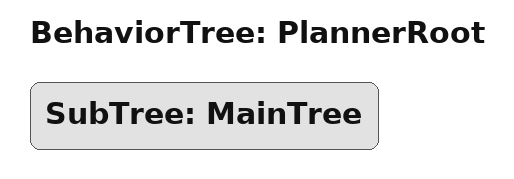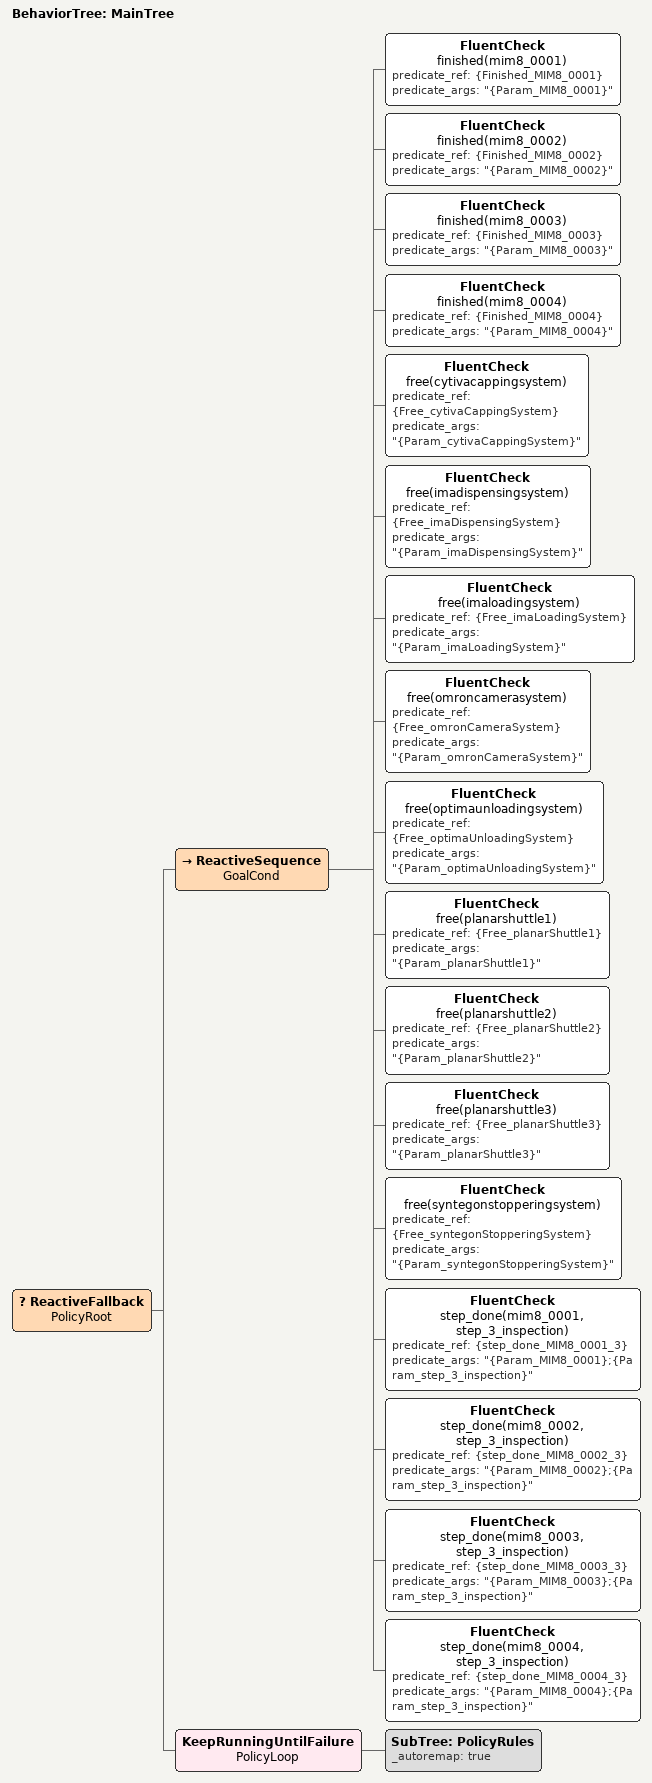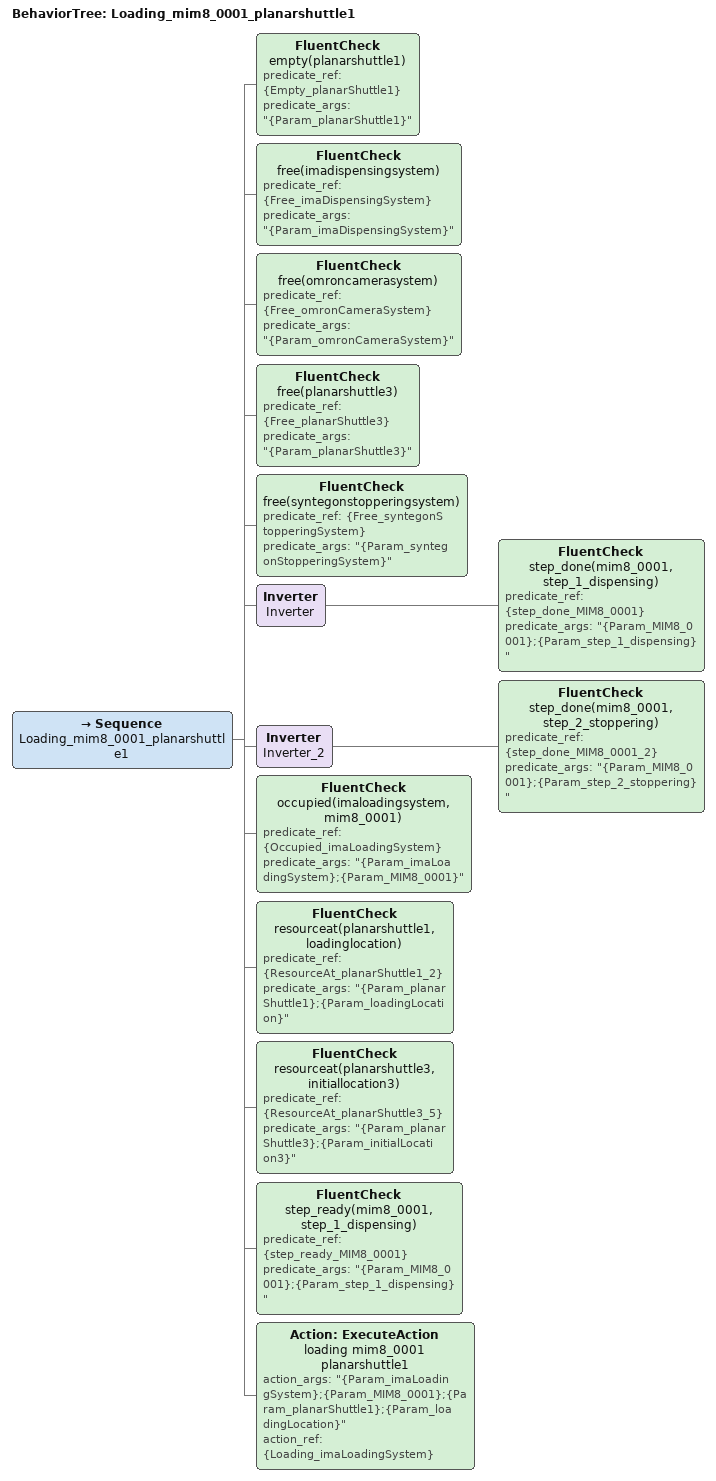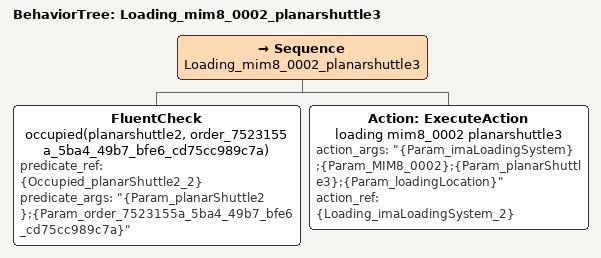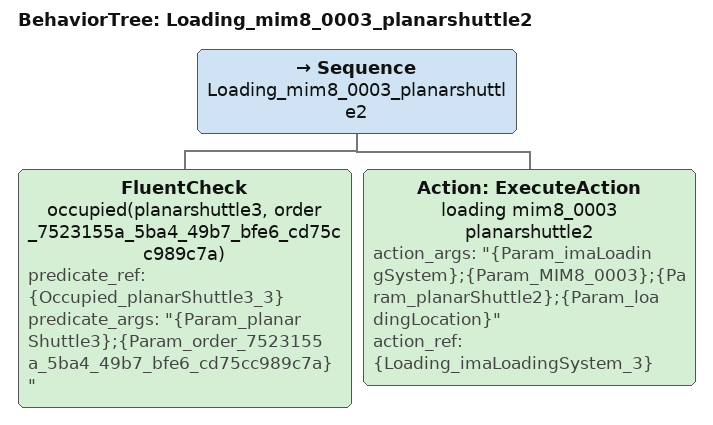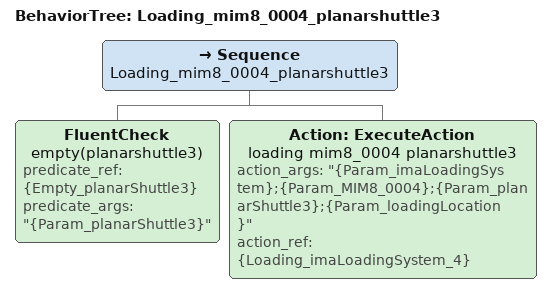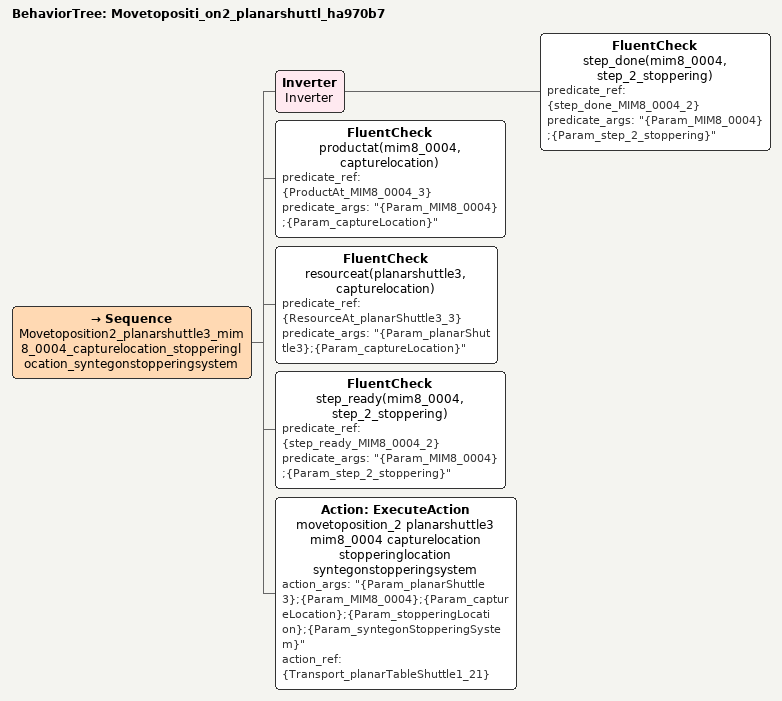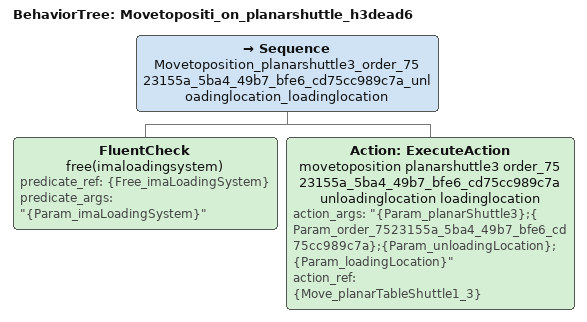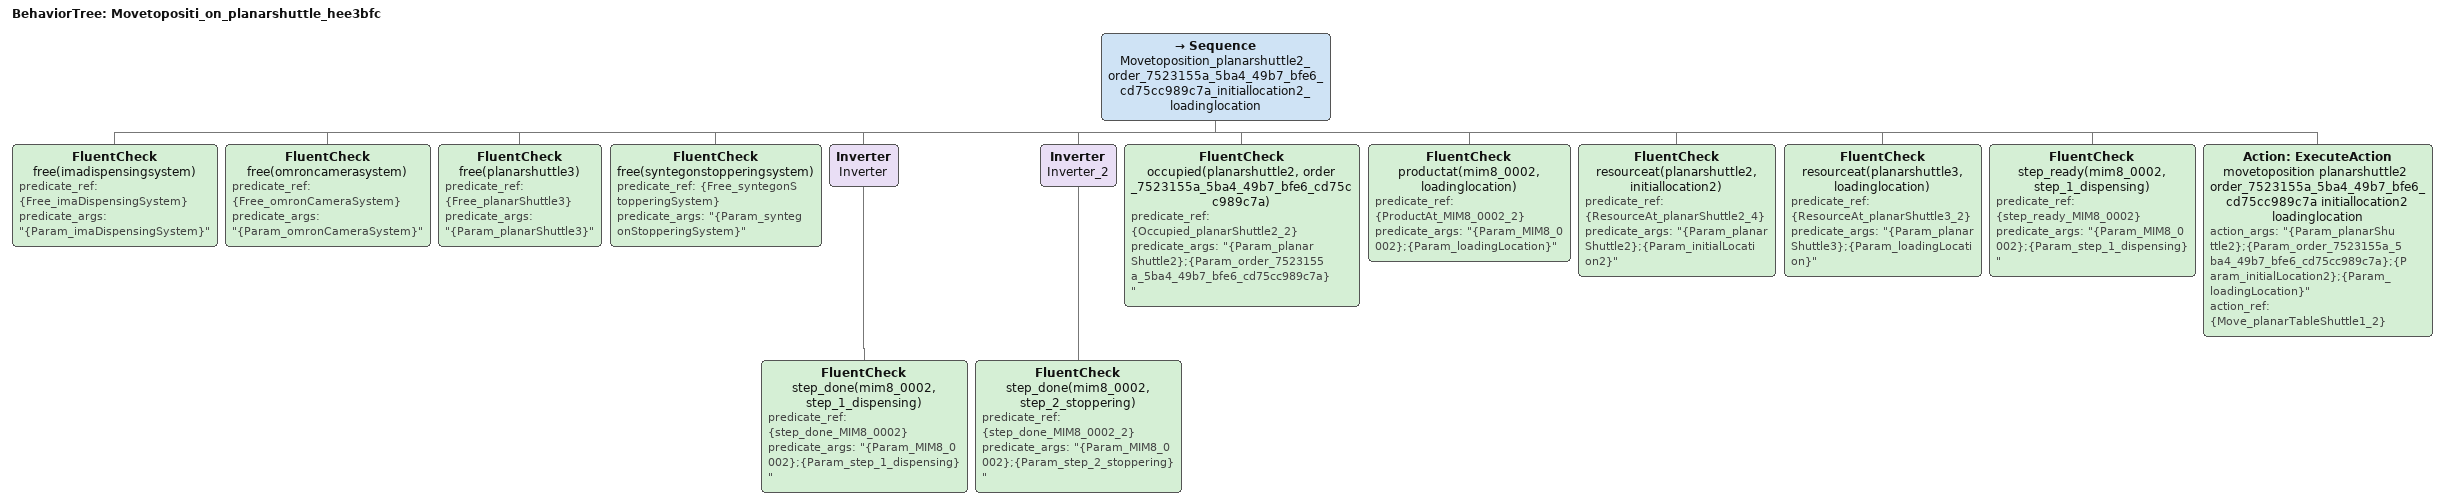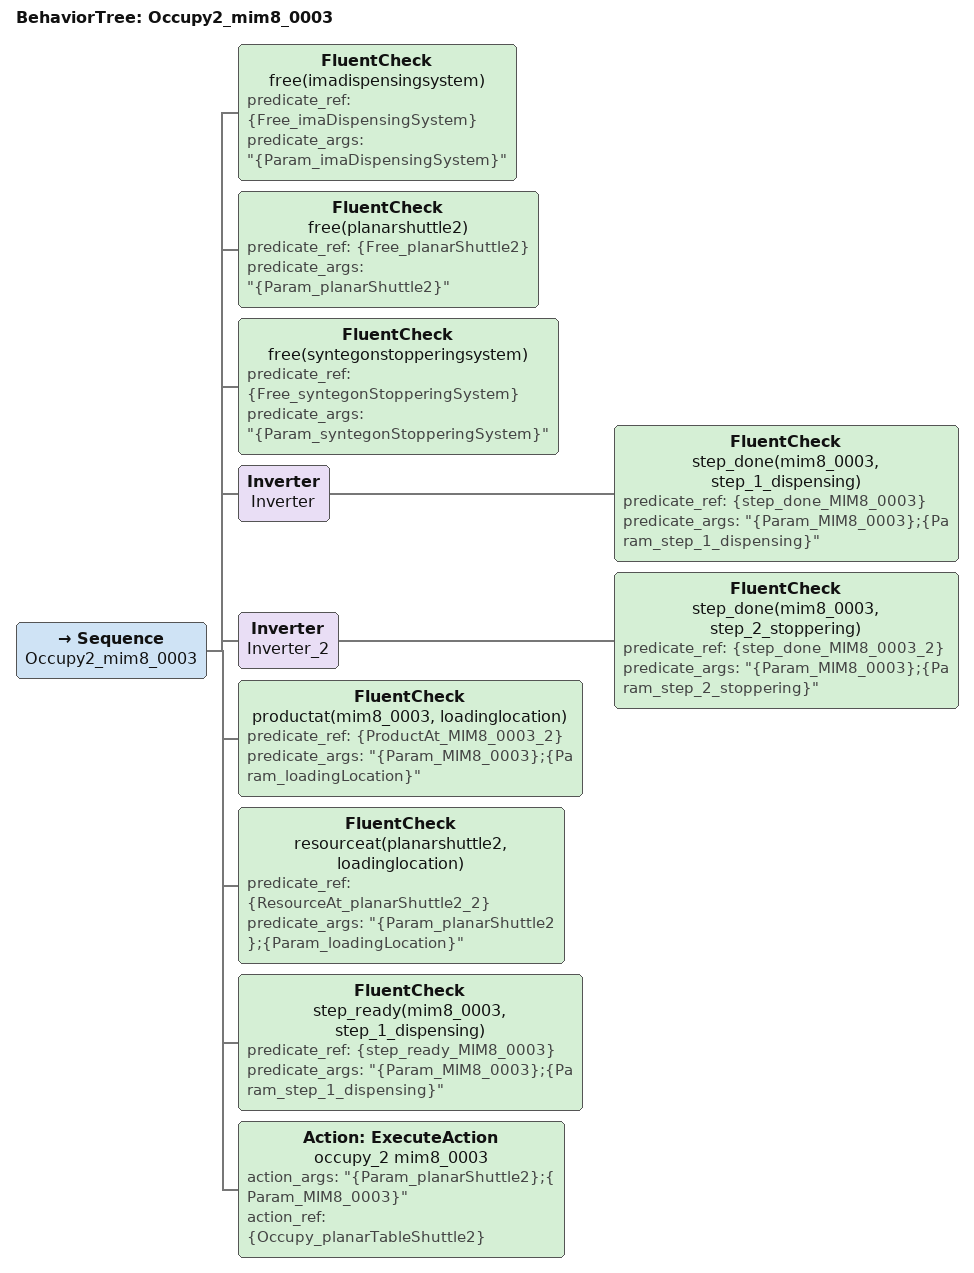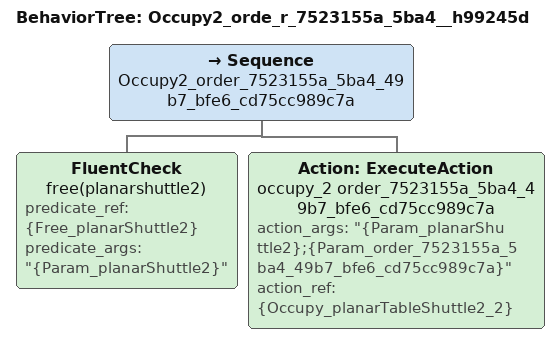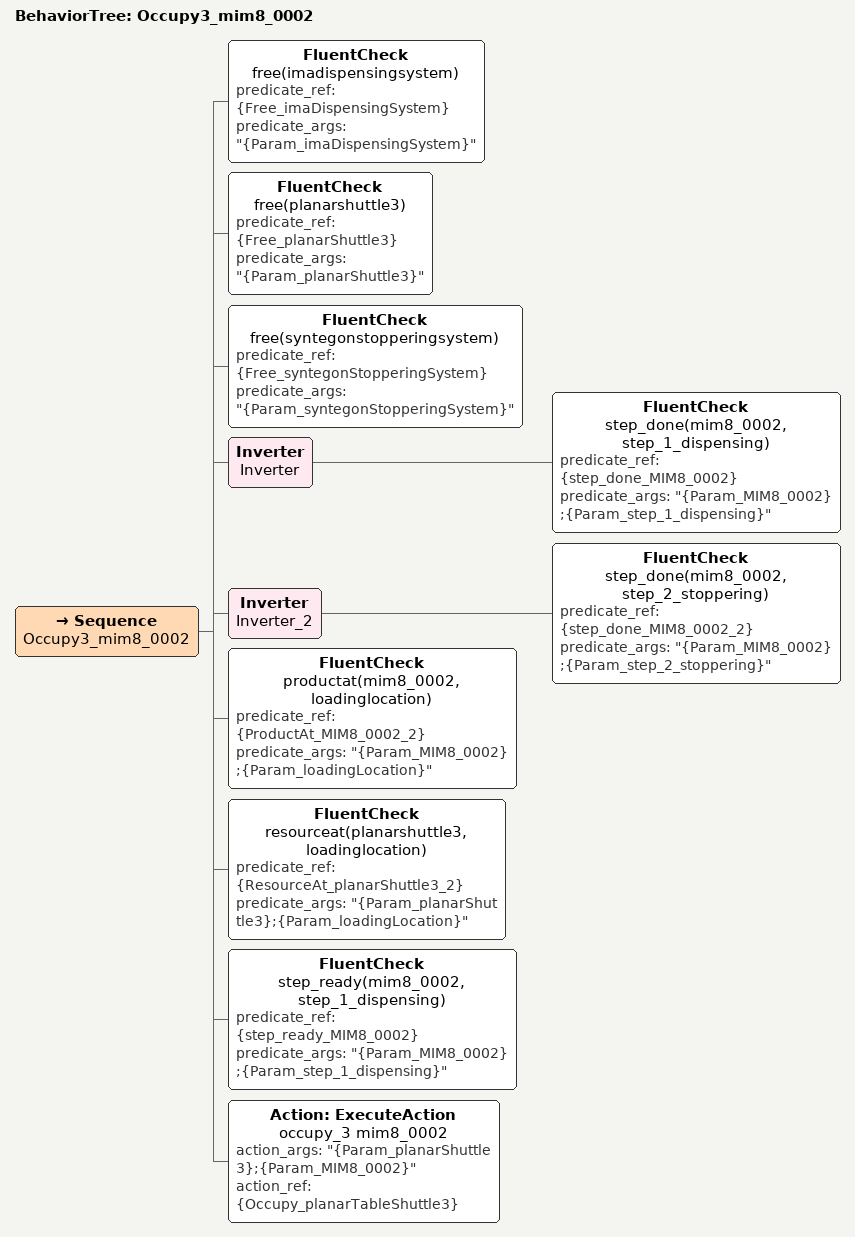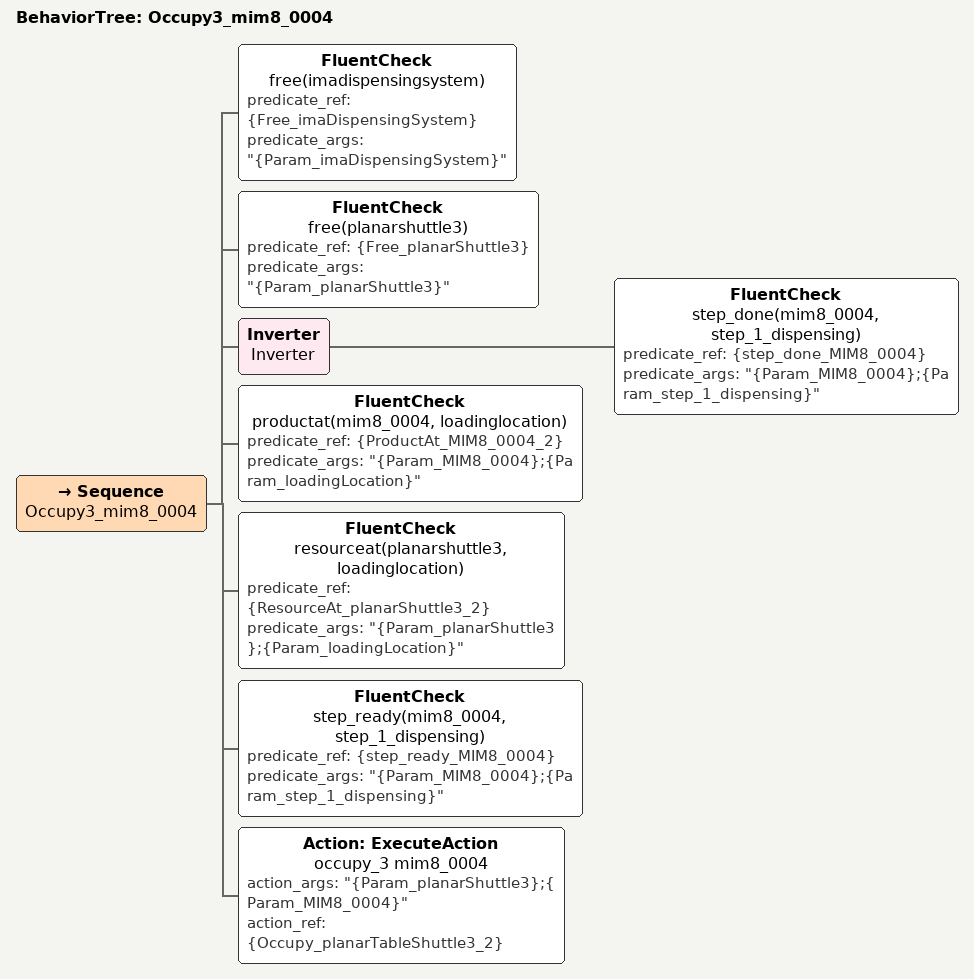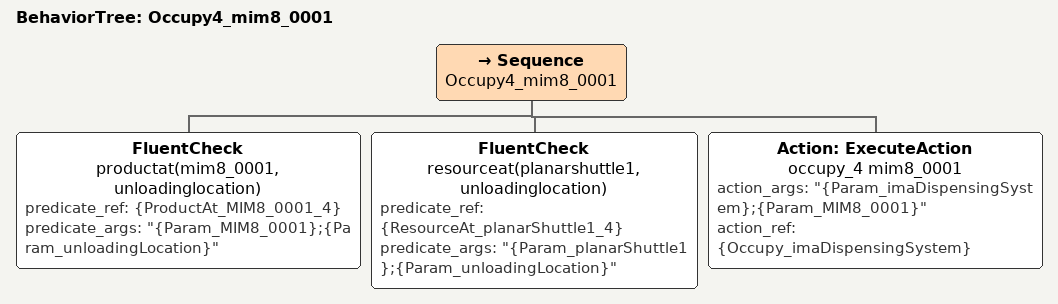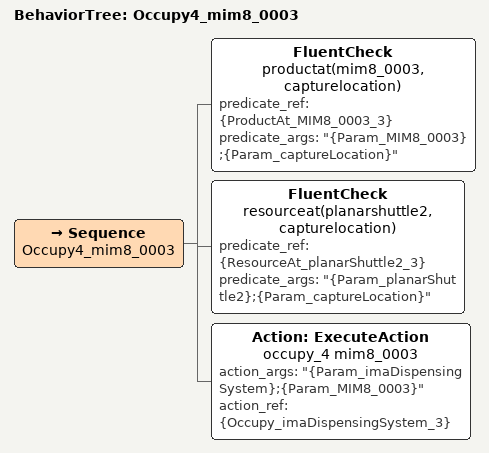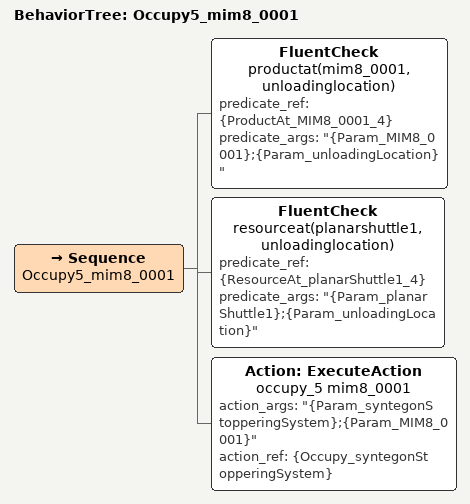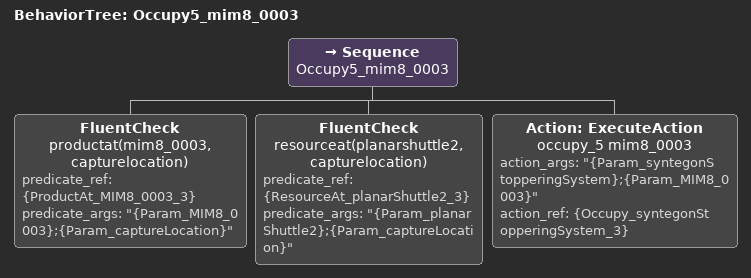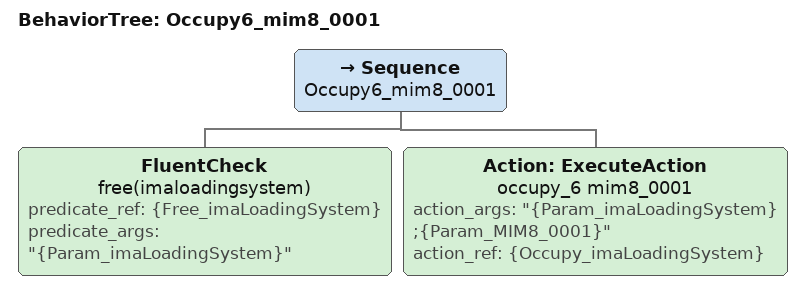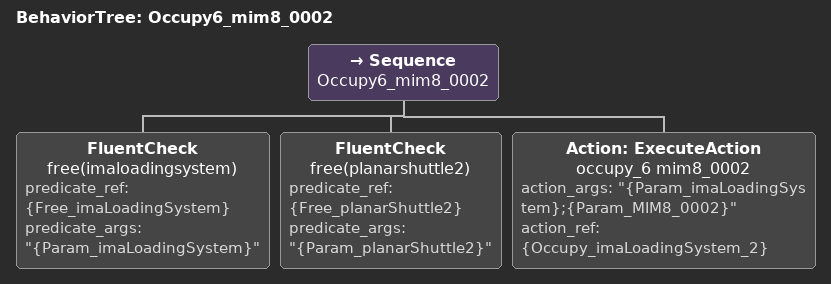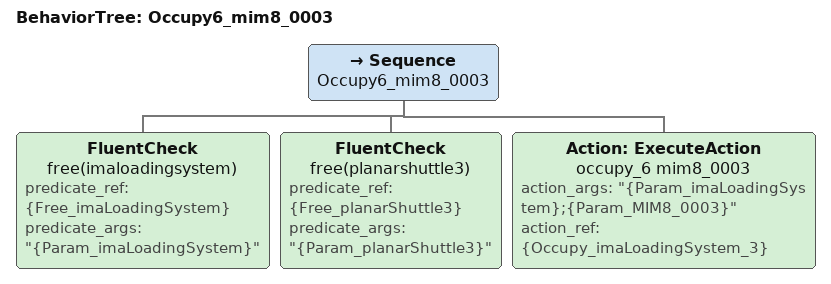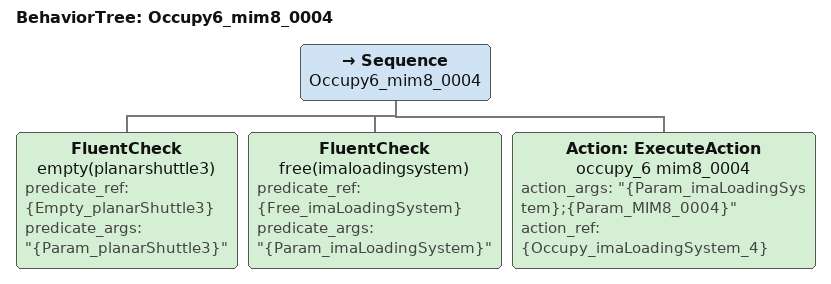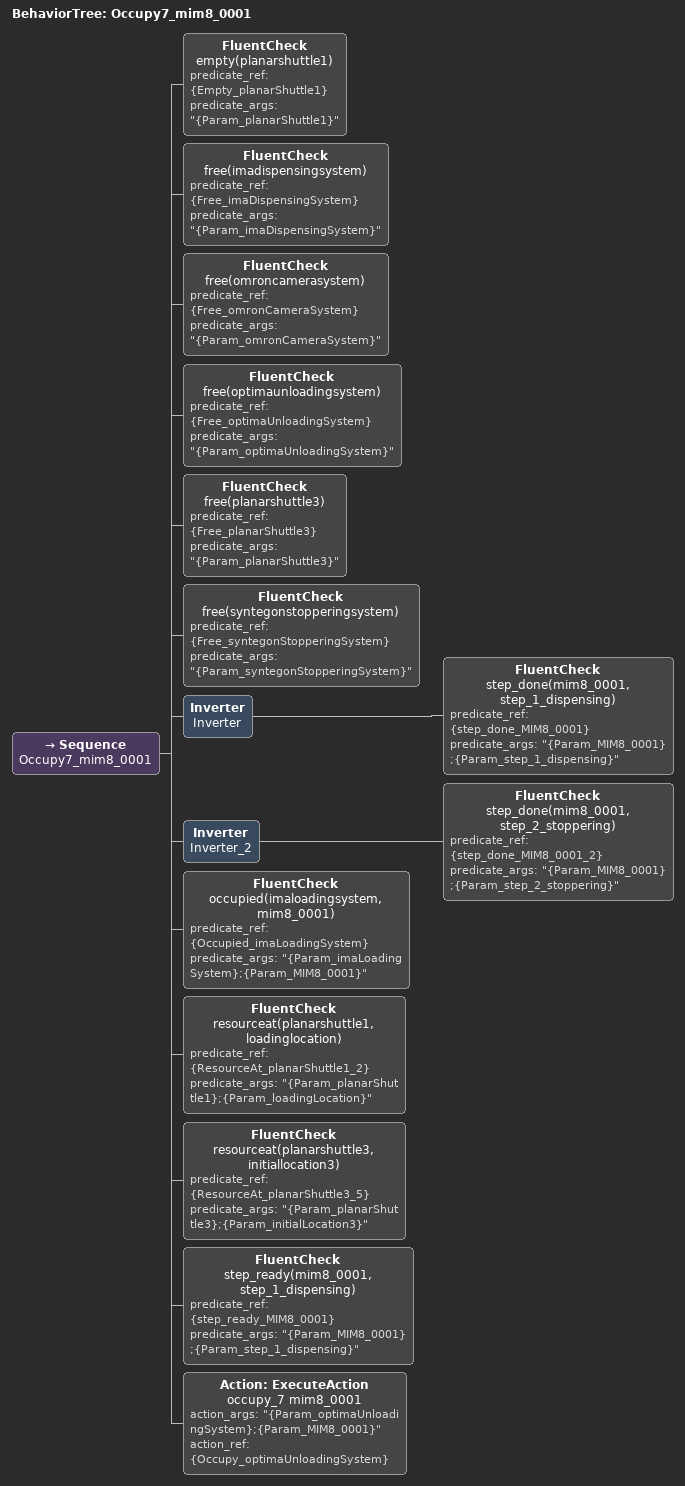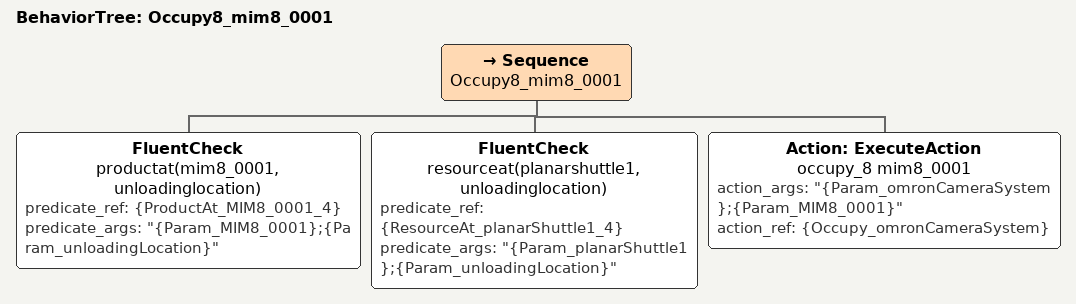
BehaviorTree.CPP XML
<BehaviorTree ID="PlannerRoot">
  <SubTree ID="MainTree"/>
</BehaviorTree>

<BehaviorTree ID="MainTree">
  <ReactiveFallback name="PolicyRoot">
    <ReactiveSequence name="GoalCond">
      <FluentCheck name="finished(mim8_0001)" predicate_ref="{Finished_MIM8_0001}" predicate_args="&quot;{Param_MIM8_0001}&quot;"/>
      <FluentCheck name="finished(mim8_0002)" predicate_ref="{Finished_MIM8_0002}" predicate_args="&quot;{Param_MIM8_0002}&quot;"/>
      <FluentCheck name="finished(mim8_0003)" predicate_ref="{Finished_MIM8_0003}" predicate_args="&quot;{Param_MIM8_0003}&quot;"/>
      <FluentCheck name="finished(mim8_0004)" predicate_ref="{Finished_MIM8_0004}" predicate_args="&quot;{Param_MIM8_0004}&quot;"/>
      <FluentCheck name="free(cytivacappingsystem)" predicate_ref="{Free_cytivaCappingSystem}" predicate_args="&quot;{Param_cytivaCappingSystem}&quot;"/>
      <FluentCheck name="free(imadispensingsystem)" predicate_ref="{Free_imaDispensingSystem}" predicate_args="&quot;{Param_imaDispensingSystem}&quot;"/>
      <FluentCheck name="free(imaloadingsystem)" predicate_ref="{Free_imaLoadingSystem}" predicate_args="&quot;{Param_imaLoadingSystem}&quot;"/>
      <FluentCheck name="free(omroncamerasystem)" predicate_ref="{Free_omronCameraSystem}" predicate_args="&quot;{Param_omronCameraSystem}&quot;"/>
      <FluentCheck name="free(optimaunloadingsystem)" predicate_ref="{Free_optimaUnloadingSystem}" predicate_args="&quot;{Param_optimaUnloadingSystem}&quot;"/>
      <FluentCheck name="free(planarshuttle1)" predicate_ref="{Free_planarShuttle1}" predicate_args="&quot;{Param_planarShuttle1}&quot;"/>
      <FluentCheck name="free(planarshuttle2)" predicate_ref="{Free_planarShuttle2}" predicate_args="&quot;{Param_planarShuttle2}&quot;"/>
      <FluentCheck name="free(planarshuttle3)" predicate_ref="{Free_planarShuttle3}" predicate_args="&quot;{Param_planarShuttle3}&quot;"/>
      <FluentCheck name="free(syntegonstopperingsystem)" predicate_ref="{Free_syntegonStopperingSystem}" predicate_args="&quot;{Param_syntegonStopperingSystem}&quot;"/>
      <FluentCheck name="step_done(mim8_0001, step_3_inspection)" predicate_ref="{step_done_MIM8_0001_3}" predicate_args="&quot;{Param_MIM8_0001};{Param_step_3_inspection}&quot;"/>
      <FluentCheck name="step_done(mim8_0002, step_3_inspection)" predicate_ref="{step_done_MIM8_0002_3}" predicate_args="&quot;{Param_MIM8_0002};{Param_step_3_inspection}&quot;"/>
      <FluentCheck name="step_done(mim8_0003, step_3_inspection)" predicate_ref="{step_done_MIM8_0003_3}" predicate_args="&quot;{Param_MIM8_0003};{Param_step_3_inspection}&quot;"/>
      <FluentCheck name="step_done(mim8_0004, step_3_inspection)" predicate_ref="{step_done_MIM8_0004_3}" predicate_args="&quot;{Param_MIM8_0004};{Param_step_3_inspection}&quot;"/>
    </ReactiveSequence>
    <KeepRunningUntilFailure name="PolicyLoop">
      <SubTree ID="PolicyRules" _autoremap="true"/>
    </KeepRunningUntilFailure>
  </ReactiveFallback>
</BehaviorTree>

<BehaviorTree ID="Loading_mim8_0001_planarshuttle1">
  <Sequence name="Loading_mim8_0001_planarshuttle1">
    <FluentCheck name="empty(planarshuttle1)" predicate_ref="{Empty_planarShuttle1}" predicate_args="&quot;{Param_planarShuttle1}&quot;"/>
    <FluentCheck name="free(imadispensingsystem)" predicate_ref="{Free_imaDispensingSystem}" predicate_args="&quot;{Param_imaDispensingSystem}&quot;"/>
    <FluentCheck name="free(omroncamerasystem)" predicate_ref="{Free_omronCameraSystem}" predicate_args="&quot;{Param_omronCameraSystem}&quot;"/>
    <FluentCheck name="free(planarshuttle3)" predicate_ref="{Free_planarShuttle3}" predicate_args="&quot;{Param_planarShuttle3}&quot;"/>
    <FluentCheck name="free(syntegonstopperingsystem)" predicate_ref="{Free_syntegonStopperingSystem}" predicate_args="&quot;{Param_syntegonStopperingSystem}&quot;"/>
    <Inverter name="Inverter">
      <FluentCheck name="step_done(mim8_0001, step_1_dispensing)" predicate_ref="{step_done_MIM8_0001}" predicate_args="&quot;{Param_MIM8_0001};{Param_step_1_dispensing}&quot;"/>
    </Inverter>
    <Inverter name="Inverter_2">
      <FluentCheck name="step_done(mim8_0001, step_2_stoppering)" predicate_ref="{step_done_MIM8_0001_2}" predicate_args="&quot;{Param_MIM8_0001};{Param_step_2_stoppering}&quot;"/>
    </Inverter>
    <FluentCheck name="occupied(imaloadingsystem, mim8_0001)" predicate_ref="{Occupied_imaLoadingSystem}" predicate_args="&quot;{Param_imaLoadingSystem};{Param_MIM8_0001}&quot;"/>
    <FluentCheck name="resourceat(planarshuttle1, loadinglocation)" predicate_ref="{ResourceAt_planarShuttle1_2}" predicate_args="&quot;{Param_planarShuttle1};{Param_loadingLocation}&quot;"/>
    <FluentCheck name="resourceat(planarshuttle3, initiallocation3)" predicate_ref="{ResourceAt_planarShuttle3_5}" predicate_args="&quot;{Param_planarShuttle3};{Param_initialLocation3}&quot;"/>
    <FluentCheck name="step_ready(mim8_0001, step_1_dispensing)" predicate_ref="{step_ready_MIM8_0001}" predicate_args="&quot;{Param_MIM8_0001};{Param_step_1_dispensing}&quot;"/>
    <Action ID="ExecuteAction" name="loading mim8_0001 planarshuttle1" action_args="&quot;{Param_imaLoadingSystem};{Param_MIM8_0001};{Param_planarShuttle1};{Param_loadingLocation}&quot;" action_ref="{Loading_imaLoadingSystem}"/>
  </Sequence>
</BehaviorTree>

<BehaviorTree ID="Loading_mim8_0002_planarshuttle3">
  <Sequence name="Loading_mim8_0002_planarshuttle3">
    <FluentCheck name="occupied(planarshuttle2, order_7523155a_5ba4_49b7_bfe6_cd75cc989c7a)" predicate_ref="{Occupied_planarShuttle2_2}" predicate_args="&quot;{Param_planarShuttle2};{Param_order_7523155a_5ba4_49b7_bfe6_cd75cc989c7a}&quot;"/>
    <Action ID="ExecuteAction" name="loading mim8_0002 planarshuttle3" action_args="&quot;{Param_imaLoadingSystem};{Param_MIM8_0002};{Param_planarShuttle3};{Param_loadingLocation}&quot;" action_ref="{Loading_imaLoadingSystem_2}"/>
  </Sequence>
</BehaviorTree>

<BehaviorTree ID="Loading_mim8_0003_planarshuttle2">
  <Sequence name="Loading_mim8_0003_planarshuttle2">
    <FluentCheck name="occupied(planarshuttle3, order_7523155a_5ba4_49b7_bfe6_cd75cc989c7a)" predicate_ref="{Occupied_planarShuttle3_3}" predicate_args="&quot;{Param_planarShuttle3};{Param_order_7523155a_5ba4_49b7_bfe6_cd75cc989c7a}&quot;"/>
    <Action ID="ExecuteAction" name="loading mim8_0003 planarshuttle2" action_args="&quot;{Param_imaLoadingSystem};{Param_MIM8_0003};{Param_planarShuttle2};{Param_loadingLocation}&quot;" action_ref="{Loading_imaLoadingSystem_3}"/>
  </Sequence>
</BehaviorTree>

<BehaviorTree ID="Loading_mim8_0004_planarshuttle3">
  <Sequence name="Loading_mim8_0004_planarshuttle3">
    <FluentCheck name="empty(planarshuttle3)" predicate_ref="{Empty_planarShuttle3}" predicate_args="&quot;{Param_planarShuttle3}&quot;"/>
    <Action ID="ExecuteAction" name="loading mim8_0004 planarshuttle3" action_args="&quot;{Param_imaLoadingSystem};{Param_MIM8_0004};{Param_planarShuttle3};{Param_loadingLocation}&quot;" action_ref="{Loading_imaLoadingSystem_4}"/>
  </Sequence>
</BehaviorTree>

<BehaviorTree ID="Movetopositi_on2_planarshuttl_ha970b7">
  <Sequence name="Movetoposition2_planarshuttle3_mim8_0004_capturelocation_stopperinglocation_syntegonstopperingsystem">
    <Inverter name="Inverter">
      <FluentCheck name="step_done(mim8_0004, step_2_stoppering)" predicate_ref="{step_done_MIM8_0004_2}" predicate_args="&quot;{Param_MIM8_0004};{Param_step_2_stoppering}&quot;"/>
    </Inverter>
    <FluentCheck name="productat(mim8_0004, capturelocation)" predicate_ref="{ProductAt_MIM8_0004_3}" predicate_args="&quot;{Param_MIM8_0004};{Param_captureLocation}&quot;"/>
    <FluentCheck name="resourceat(planarshuttle3, capturelocation)" predicate_ref="{ResourceAt_planarShuttle3_3}" predicate_args="&quot;{Param_planarShuttle3};{Param_captureLocation}&quot;"/>
    <FluentCheck name="step_ready(mim8_0004, step_2_stoppering)" predicate_ref="{step_ready_MIM8_0004_2}" predicate_args="&quot;{Param_MIM8_0004};{Param_step_2_stoppering}&quot;"/>
    <Action ID="ExecuteAction" name="movetoposition_2 planarshuttle3 mim8_0004 capturelocation stopperinglocation syntegonstopperingsystem" action_args="&quot;{Param_planarShuttle3};{Param_MIM8_0004};{Param_captureLocation};{Param_stopperingLocation};{Param_syntegonStopperingSystem}&quot;" action_ref="{Transport_planarTableShuttle1_21}"/>
  </Sequence>
</BehaviorTree>

<BehaviorTree ID="Movetopositi_on_planarshuttle_h3dead6">
  <Sequence name="Movetoposition_planarshuttle3_order_7523155a_5ba4_49b7_bfe6_cd75cc989c7a_unloadinglocation_loadinglocation">
    <FluentCheck name="free(imaloadingsystem)" predicate_ref="{Free_imaLoadingSystem}" predicate_args="&quot;{Param_imaLoadingSystem}&quot;"/>
    <Action ID="ExecuteAction" name="movetoposition planarshuttle3 order_7523155a_5ba4_49b7_bfe6_cd75cc989c7a unloadinglocation loadinglocation" action_args="&quot;{Param_planarShuttle3};{Param_order_7523155a_5ba4_49b7_bfe6_cd75cc989c7a};{Param_unloadingLocation};{Param_loadingLocation}&quot;" action_ref="{Move_planarTableShuttle1_3}"/>
  </Sequence>
</BehaviorTree>

<BehaviorTree ID="Movetopositi_on_planarshuttle_hee3bfc">
  <Sequence name="Movetoposition_planarshuttle2_order_7523155a_5ba4_49b7_bfe6_cd75cc989c7a_initiallocation2_loadinglocation">
    <FluentCheck name="free(imadispensingsystem)" predicate_ref="{Free_imaDispensingSystem}" predicate_args="&quot;{Param_imaDispensingSystem}&quot;"/>
    <FluentCheck name="free(omroncamerasystem)" predicate_ref="{Free_omronCameraSystem}" predicate_args="&quot;{Param_omronCameraSystem}&quot;"/>
    <FluentCheck name="free(planarshuttle3)" predicate_ref="{Free_planarShuttle3}" predicate_args="&quot;{Param_planarShuttle3}&quot;"/>
    <FluentCheck name="free(syntegonstopperingsystem)" predicate_ref="{Free_syntegonStopperingSystem}" predicate_args="&quot;{Param_syntegonStopperingSystem}&quot;"/>
    <Inverter name="Inverter">
      <FluentCheck name="step_done(mim8_0002, step_1_dispensing)" predicate_ref="{step_done_MIM8_0002}" predicate_args="&quot;{Param_MIM8_0002};{Param_step_1_dispensing}&quot;"/>
    </Inverter>
    <Inverter name="Inverter_2">
      <FluentCheck name="step_done(mim8_0002, step_2_stoppering)" predicate_ref="{step_done_MIM8_0002_2}" predicate_args="&quot;{Param_MIM8_0002};{Param_step_2_stoppering}&quot;"/>
    </Inverter>
    <FluentCheck name="occupied(planarshuttle2, order_7523155a_5ba4_49b7_bfe6_cd75cc989c7a)" predicate_ref="{Occupied_planarShuttle2_2}" predicate_args="&quot;{Param_planarShuttle2};{Param_order_7523155a_5ba4_49b7_bfe6_cd75cc989c7a}&quot;"/>
    <FluentCheck name="productat(mim8_0002, loadinglocation)" predicate_ref="{ProductAt_MIM8_0002_2}" predicate_args="&quot;{Param_MIM8_0002};{Param_loadingLocation}&quot;"/>
    <FluentCheck name="resourceat(planarshuttle2, initiallocation2)" predicate_ref="{ResourceAt_planarShuttle2_4}" predicate_args="&quot;{Param_planarShuttle2};{Param_initialLocation2}&quot;"/>
    <FluentCheck name="resourceat(planarshuttle3, loadinglocation)" predicate_ref="{ResourceAt_planarShuttle3_2}" predicate_args="&quot;{Param_planarShuttle3};{Param_loadingLocation}&quot;"/>
    <FluentCheck name="step_ready(mim8_0002, step_1_dispensing)" predicate_ref="{step_ready_MIM8_0002}" predicate_args="&quot;{Param_MIM8_0002};{Param_step_1_dispensing}&quot;"/>
    <Action ID="ExecuteAction" name="movetoposition planarshuttle2 order_7523155a_5ba4_49b7_bfe6_cd75cc989c7a initiallocation2 loadinglocation" action_args="&quot;{Param_planarShuttle2};{Param_order_7523155a_5ba4_49b7_bfe6_cd75cc989c7a};{Param_initialLocation2};{Param_loadingLocation}&quot;" action_ref="{Move_planarTableShuttle1_2}"/>
  </Sequence>
</BehaviorTree>

<BehaviorTree ID="Occupy2_mim8_0003">
  <Sequence name="Occupy2_mim8_0003">
    <FluentCheck name="free(imadispensingsystem)" predicate_ref="{Free_imaDispensingSystem}" predicate_args="&quot;{Param_imaDispensingSystem}&quot;"/>
    <FluentCheck name="free(planarshuttle2)" predicate_ref="{Free_planarShuttle2}" predicate_args="&quot;{Param_planarShuttle2}&quot;"/>
    <FluentCheck name="free(syntegonstopperingsystem)" predicate_ref="{Free_syntegonStopperingSystem}" predicate_args="&quot;{Param_syntegonStopperingSystem}&quot;"/>
    <Inverter name="Inverter">
      <FluentCheck name="step_done(mim8_0003, step_1_dispensing)" predicate_ref="{step_done_MIM8_0003}" predicate_args="&quot;{Param_MIM8_0003};{Param_step_1_dispensing}&quot;"/>
    </Inverter>
    <Inverter name="Inverter_2">
      <FluentCheck name="step_done(mim8_0003, step_2_stoppering)" predicate_ref="{step_done_MIM8_0003_2}" predicate_args="&quot;{Param_MIM8_0003};{Param_step_2_stoppering}&quot;"/>
    </Inverter>
    <FluentCheck name="productat(mim8_0003, loadinglocation)" predicate_ref="{ProductAt_MIM8_0003_2}" predicate_args="&quot;{Param_MIM8_0003};{Param_loadingLocation}&quot;"/>
    <FluentCheck name="resourceat(planarshuttle2, loadinglocation)" predicate_ref="{ResourceAt_planarShuttle2_2}" predicate_args="&quot;{Param_planarShuttle2};{Param_loadingLocation}&quot;"/>
    <FluentCheck name="step_ready(mim8_0003, step_1_dispensing)" predicate_ref="{step_ready_MIM8_0003}" predicate_args="&quot;{Param_MIM8_0003};{Param_step_1_dispensing}&quot;"/>
    <Action ID="ExecuteAction" name="occupy_2 mim8_0003" action_args="&quot;{Param_planarShuttle2};{Param_MIM8_0003}&quot;" action_ref="{Occupy_planarTableShuttle2}"/>
  </Sequence>
</BehaviorTree>

<BehaviorTree ID="Occupy2_orde_r_7523155a_5ba4__h99245d">
  <Sequence name="Occupy2_order_7523155a_5ba4_49b7_bfe6_cd75cc989c7a">
    <FluentCheck name="free(planarshuttle2)" predicate_ref="{Free_planarShuttle2}" predicate_args="&quot;{Param_planarShuttle2}&quot;"/>
    <Action ID="ExecuteAction" name="occupy_2 order_7523155a_5ba4_49b7_bfe6_cd75cc989c7a" action_args="&quot;{Param_planarShuttle2};{Param_order_7523155a_5ba4_49b7_bfe6_cd75cc989c7a}&quot;" action_ref="{Occupy_planarTableShuttle2_2}"/>
  </Sequence>
</BehaviorTree>

<BehaviorTree ID="Occupy3_mim8_0002">
  <Sequence name="Occupy3_mim8_0002">
    <FluentCheck name="free(imadispensingsystem)" predicate_ref="{Free_imaDispensingSystem}" predicate_args="&quot;{Param_imaDispensingSystem}&quot;"/>
    <FluentCheck name="free(planarshuttle3)" predicate_ref="{Free_planarShuttle3}" predicate_args="&quot;{Param_planarShuttle3}&quot;"/>
    <FluentCheck name="free(syntegonstopperingsystem)" predicate_ref="{Free_syntegonStopperingSystem}" predicate_args="&quot;{Param_syntegonStopperingSystem}&quot;"/>
    <Inverter name="Inverter">
      <FluentCheck name="step_done(mim8_0002, step_1_dispensing)" predicate_ref="{step_done_MIM8_0002}" predicate_args="&quot;{Param_MIM8_0002};{Param_step_1_dispensing}&quot;"/>
    </Inverter>
    <Inverter name="Inverter_2">
      <FluentCheck name="step_done(mim8_0002, step_2_stoppering)" predicate_ref="{step_done_MIM8_0002_2}" predicate_args="&quot;{Param_MIM8_0002};{Param_step_2_stoppering}&quot;"/>
    </Inverter>
    <FluentCheck name="productat(mim8_0002, loadinglocation)" predicate_ref="{ProductAt_MIM8_0002_2}" predicate_args="&quot;{Param_MIM8_0002};{Param_loadingLocation}&quot;"/>
    <FluentCheck name="resourceat(planarshuttle3, loadinglocation)" predicate_ref="{ResourceAt_planarShuttle3_2}" predicate_args="&quot;{Param_planarShuttle3};{Param_loadingLocation}&quot;"/>
    <FluentCheck name="step_ready(mim8_0002, step_1_dispensing)" predicate_ref="{step_ready_MIM8_0002}" predicate_args="&quot;{Param_MIM8_0002};{Param_step_1_dispensing}&quot;"/>
    <Action ID="ExecuteAction" name="occupy_3 mim8_0002" action_args="&quot;{Param_planarShuttle3};{Param_MIM8_0002}&quot;" action_ref="{Occupy_planarTableShuttle3}"/>
  </Sequence>
</BehaviorTree>

<BehaviorTree ID="Occupy3_mim8_0004">
  <Sequence name="Occupy3_mim8_0004">
    <FluentCheck name="free(imadispensingsystem)" predicate_ref="{Free_imaDispensingSystem}" predicate_args="&quot;{Param_imaDispensingSystem}&quot;"/>
    <FluentCheck name="free(planarshuttle3)" predicate_ref="{Free_planarShuttle3}" predicate_args="&quot;{Param_planarShuttle3}&quot;"/>
    <Inverter name="Inverter">
      <FluentCheck name="step_done(mim8_0004, step_1_dispensing)" predicate_ref="{step_done_MIM8_0004}" predicate_args="&quot;{Param_MIM8_0004};{Param_step_1_dispensing}&quot;"/>
    </Inverter>
    <FluentCheck name="productat(mim8_0004, loadinglocation)" predicate_ref="{ProductAt_MIM8_0004_2}" predicate_args="&quot;{Param_MIM8_0004};{Param_loadingLocation}&quot;"/>
    <FluentCheck name="resourceat(planarshuttle3, loadinglocation)" predicate_ref="{ResourceAt_planarShuttle3_2}" predicate_args="&quot;{Param_planarShuttle3};{Param_loadingLocation}&quot;"/>
    <FluentCheck name="step_ready(mim8_0004, step_1_dispensing)" predicate_ref="{step_ready_MIM8_0004}" predicate_args="&quot;{Param_MIM8_0004};{Param_step_1_dispensing}&quot;"/>
    <Action ID="ExecuteAction" name="occupy_3 mim8_0004" action_args="&quot;{Param_planarShuttle3};{Param_MIM8_0004}&quot;" action_ref="{Occupy_planarTableShuttle3_2}"/>
  </Sequence>
</BehaviorTree>

<BehaviorTree ID="Occupy4_mim8_0001">
  <Sequence name="Occupy4_mim8_0001">
    <FluentCheck name="productat(mim8_0001, unloadinglocation)" predicate_ref="{ProductAt_MIM8_0001_4}" predicate_args="&quot;{Param_MIM8_0001};{Param_unloadingLocation}&quot;"/>
    <FluentCheck name="resourceat(planarshuttle1, unloadinglocation)" predicate_ref="{ResourceAt_planarShuttle1_4}" predicate_args="&quot;{Param_planarShuttle1};{Param_unloadingLocation}&quot;"/>
    <Action ID="ExecuteAction" name="occupy_4 mim8_0001" action_args="&quot;{Param_imaDispensingSystem};{Param_MIM8_0001}&quot;" action_ref="{Occupy_imaDispensingSystem}"/>
  </Sequence>
</BehaviorTree>

<BehaviorTree ID="Occupy4_mim8_0003">
  <Sequence name="Occupy4_mim8_0003">
    <FluentCheck name="productat(mim8_0003, capturelocation)" predicate_ref="{ProductAt_MIM8_0003_3}" predicate_args="&quot;{Param_MIM8_0003};{Param_captureLocation}&quot;"/>
    <FluentCheck name="resourceat(planarshuttle2, capturelocation)" predicate_ref="{ResourceAt_planarShuttle2_3}" predicate_args="&quot;{Param_planarShuttle2};{Param_captureLocation}&quot;"/>
    <Action ID="ExecuteAction" name="occupy_4 mim8_0003" action_args="&quot;{Param_imaDispensingSystem};{Param_MIM8_0003}&quot;" action_ref="{Occupy_imaDispensingSystem_3}"/>
  </Sequence>
</BehaviorTree>

<BehaviorTree ID="Occupy5_mim8_0001">
  <Sequence name="Occupy5_mim8_0001">
    <FluentCheck name="productat(mim8_0001, unloadinglocation)" predicate_ref="{ProductAt_MIM8_0001_4}" predicate_args="&quot;{Param_MIM8_0001};{Param_unloadingLocation}&quot;"/>
    <FluentCheck name="resourceat(planarshuttle1, unloadinglocation)" predicate_ref="{ResourceAt_planarShuttle1_4}" predicate_args="&quot;{Param_planarShuttle1};{Param_unloadingLocation}&quot;"/>
    <Action ID="ExecuteAction" name="occupy_5 mim8_0001" action_args="&quot;{Param_syntegonStopperingSystem};{Param_MIM8_0001}&quot;" action_ref="{Occupy_syntegonStopperingSystem}"/>
  </Sequence>
</BehaviorTree>

<BehaviorTree ID="Occupy5_mim8_0003">
  <Sequence name="Occupy5_mim8_0003">
    <FluentCheck name="productat(mim8_0003, capturelocation)" predicate_ref="{ProductAt_MIM8_0003_3}" predicate_args="&quot;{Param_MIM8_0003};{Param_captureLocation}&quot;"/>
    <FluentCheck name="resourceat(planarshuttle2, capturelocation)" predicate_ref="{ResourceAt_planarShuttle2_3}" predicate_args="&quot;{Param_planarShuttle2};{Param_captureLocation}&quot;"/>
    <Action ID="ExecuteAction" name="occupy_5 mim8_0003" action_args="&quot;{Param_syntegonStopperingSystem};{Param_MIM8_0003}&quot;" action_ref="{Occupy_syntegonStopperingSystem_3}"/>
  </Sequence>
</BehaviorTree>

<BehaviorTree ID="Occupy6_mim8_0001">
  <Sequence name="Occupy6_mim8_0001">
    <FluentCheck name="free(imaloadingsystem)" predicate_ref="{Free_imaLoadingSystem}" predicate_args="&quot;{Param_imaLoadingSystem}&quot;"/>
    <Action ID="ExecuteAction" name="occupy_6 mim8_0001" action_args="&quot;{Param_imaLoadingSystem};{Param_MIM8_0001}&quot;" action_ref="{Occupy_imaLoadingSystem}"/>
  </Sequence>
</BehaviorTree>

<BehaviorTree ID="Occupy6_mim8_0002">
  <Sequence name="Occupy6_mim8_0002">
    <FluentCheck name="free(imaloadingsystem)" predicate_ref="{Free_imaLoadingSystem}" predicate_args="&quot;{Param_imaLoadingSystem}&quot;"/>
    <FluentCheck name="free(planarshuttle2)" predicate_ref="{Free_planarShuttle2}" predicate_args="&quot;{Param_planarShuttle2}&quot;"/>
    <Action ID="ExecuteAction" name="occupy_6 mim8_0002" action_args="&quot;{Param_imaLoadingSystem};{Param_MIM8_0002}&quot;" action_ref="{Occupy_imaLoadingSystem_2}"/>
  </Sequence>
</BehaviorTree>

<BehaviorTree ID="Occupy6_mim8_0003">
  <Sequence name="Occupy6_mim8_0003">
    <FluentCheck name="free(imaloadingsystem)" predicate_ref="{Free_imaLoadingSystem}" predicate_args="&quot;{Param_imaLoadingSystem}&quot;"/>
    <FluentCheck name="free(planarshuttle3)" predicate_ref="{Free_planarShuttle3}" predicate_args="&quot;{Param_planarShuttle3}&quot;"/>
    <Action ID="ExecuteAction" name="occupy_6 mim8_0003" action_args="&quot;{Param_imaLoadingSystem};{Param_MIM8_0003}&quot;" action_ref="{Occupy_imaLoadingSystem_3}"/>
  </Sequence>
</BehaviorTree>

<BehaviorTree ID="Occupy6_mim8_0004">
  <Sequence name="Occupy6_mim8_0004">
    <FluentCheck name="empty(planarshuttle3)" predicate_ref="{Empty_planarShuttle3}" predicate_args="&quot;{Param_planarShuttle3}&quot;"/>
    <FluentCheck name="free(imaloadingsystem)" predicate_ref="{Free_imaLoadingSystem}" predicate_args="&quot;{Param_imaLoadingSystem}&quot;"/>
    <Action ID="ExecuteAction" name="occupy_6 mim8_0004" action_args="&quot;{Param_imaLoadingSystem};{Param_MIM8_0004}&quot;" action_ref="{Occupy_imaLoadingSystem_4}"/>
  </Sequence>
</BehaviorTree>

<BehaviorTree ID="Occupy7_mim8_0001">
  <Sequence name="Occupy7_mim8_0001">
    <FluentCheck name="empty(planarshuttle1)" predicate_ref="{Empty_planarShuttle1}" predicate_args="&quot;{Param_planarShuttle1}&quot;"/>
    <FluentCheck name="free(imadispensingsystem)" predicate_ref="{Free_imaDispensingSystem}" predicate_args="&quot;{Param_imaDispensingSystem}&quot;"/>
    <FluentCheck name="free(omroncamerasystem)" predicate_ref="{Free_omronCameraSystem}" predicate_args="&quot;{Param_omronCameraSystem}&quot;"/>
    <FluentCheck name="free(optimaunloadingsystem)" predicate_ref="{Free_optimaUnloadingSystem}" predicate_args="&quot;{Param_optimaUnloadingSystem}&quot;"/>
    <FluentCheck name="free(planarshuttle3)" predicate_ref="{Free_planarShuttle3}" predicate_args="&quot;{Param_planarShuttle3}&quot;"/>
    <FluentCheck name="free(syntegonstopperingsystem)" predicate_ref="{Free_syntegonStopperingSystem}" predicate_args="&quot;{Param_syntegonStopperingSystem}&quot;"/>
    <Inverter name="Inverter">
      <FluentCheck name="step_done(mim8_0001, step_1_dispensing)" predicate_ref="{step_done_MIM8_0001}" predicate_args="&quot;{Param_MIM8_0001};{Param_step_1_dispensing}&quot;"/>
    </Inverter>
    <Inverter name="Inverter_2">
      <FluentCheck name="step_done(mim8_0001, step_2_stoppering)" predicate_ref="{step_done_MIM8_0001_2}" predicate_args="&quot;{Param_MIM8_0001};{Param_step_2_stoppering}&quot;"/>
    </Inverter>
    <FluentCheck name="occupied(imaloadingsystem, mim8_0001)" predicate_ref="{Occupied_imaLoadingSystem}" predicate_args="&quot;{Param_imaLoadingSystem};{Param_MIM8_0001}&quot;"/>
    <FluentCheck name="resourceat(planarshuttle1, loadinglocation)" predicate_ref="{ResourceAt_planarShuttle1_2}" predicate_args="&quot;{Param_planarShuttle1};{Param_loadingLocation}&quot;"/>
    <FluentCheck name="resourceat(planarshuttle3, initiallocation3)" predicate_ref="{ResourceAt_planarShuttle3_5}" predicate_args="&quot;{Param_planarShuttle3};{Param_initialLocation3}&quot;"/>
    <FluentCheck name="step_ready(mim8_0001, step_1_dispensing)" predicate_ref="{step_ready_MIM8_0001}" predicate_args="&quot;{Param_MIM8_0001};{Param_step_1_dispensing}&quot;"/>
    <Action ID="ExecuteAction" name="occupy_7 mim8_0001" action_args="&quot;{Param_optimaUnloadingSystem};{Param_MIM8_0001}&quot;" action_ref="{Occupy_optimaUnloadingSystem}"/>
  </Sequence>
</BehaviorTree>

<BehaviorTree ID="Occupy8_mim8_0001">
  <Sequence name="Occupy8_mim8_0001">
    <FluentCheck name="productat(mim8_0001, unloadinglocation)" predicate_ref="{ProductAt_MIM8_0001_4}" predicate_args="&quot;{Param_MIM8_0001};{Param_unloadingLocation}&quot;"/>
    <FluentCheck name="resourceat(planarshuttle1, unloadinglocation)" predicate_ref="{ResourceAt_planarShuttle1_4}" predicate_args="&quot;{Param_planarShuttle1};{Param_unloadingLocation}&quot;"/>
    <Action ID="ExecuteAction" name="occupy_8 mim8_0001" action_args="&quot;{Param_omronCameraSystem};{Param_MIM8_0001}&quot;" action_ref="{Occupy_omronCameraSystem}"/>
  </Sequence>
</BehaviorTree>
